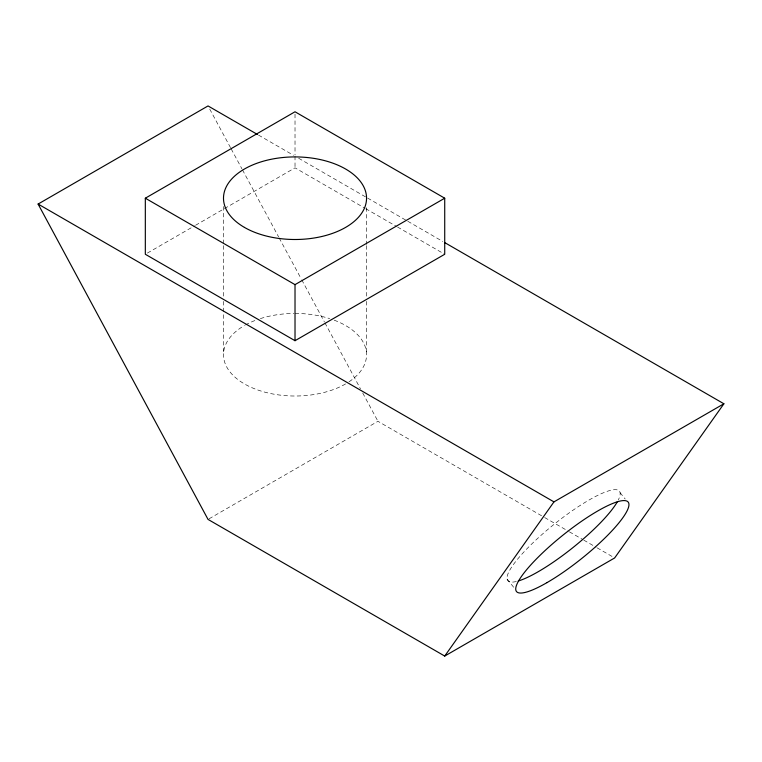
<?xml version="1.0" encoding="UTF-8"?>
<svg xmlns="http://www.w3.org/2000/svg" width="762" height="762" viewBox="0 0 762 762"><rect width="100%" height="100%" fill="white"/><g stroke="black" fill="none" stroke-linecap="round" stroke-linejoin="round"><path stroke-width="0.57" stroke-dasharray="3.81 2.86" d="M147.371 253.089L194.539 225.857M195.558 225.266L295.018 167.84L364.75 208.102M209.064 518.808L377.962 421.3L543.649 516.95M258.489 135.074L293.494 155.286M298.647 158.258L366.598 197.491M367.636 198.082L406.756 220.675M407.794 221.266L442.798 241.478M365.77 208.693L396.535 226.447M397.554 227.038L444.722 254.27M544.678 517.55L568.347 531.209M569.376 531.809L582.759 539.534M583.787 540.125L596.132 547.259M597.16 547.849L614.658 557.946M620.106 492.671L625.211 499.034M507.111 579.082L514.398 588.178M209.731 109.08L230.619 147.847M231.181 148.895L241.906 168.802M242.468 169.85L278.606 236.906M279.168 237.954L301.18 278.806M301.752 279.854L324.336 321.764M324.898 322.812L360.464 388.82M362.722 393.011L377.962 421.3M366.551 207.693L366.551 244.45M366.551 245.64L366.551 296.618M366.551 301.361L366.551 354.721M295.018 114.119L295.018 154.991M295.018 156.162L295.018 167.84M223.495 206.512L223.495 244.45M223.495 245.64L223.495 296.618M223.495 301.361L223.495 354.721M516.331 581.511A71.523 14.973 -38.7 0 1 554.584 523.923A71.523 14.973 -38.7 0 1 618.277 500.024M334.185 320.164A71.523 41.291 0 0 1 348.786 381.952M345.596 383.924A71.523 41.291 0 0 1 244.45 383.924A71.523 41.291 0 0 1 244.45 325.517M245.393 324.983A71.523 41.291 0 0 1 255.861 320.164M260.337 318.611A71.523 41.291 0 0 1 293.865 313.43M295.018 313.43A71.523 41.291 0 0 1 329.708 318.611"/><path stroke-width="1.14" d="M257.461 134.474L208.036 105.937L38.1 204.054L208.036 519.408L444.722 656.063L553.964 501.882L723.9 403.774L444.856 242.668M723.9 403.774L614.658 557.946L444.722 656.063M145.323 198.206L295.018 111.776L444.722 198.206L444.722 254.27L295.018 340.7L145.323 254.27L145.323 198.206L295.018 284.636L444.722 198.206M38.1 204.054L553.964 501.882M295.018 284.636L295.018 340.7M617.334 501.787A71.523 14.973 -38.7 0 1 572.624 547.84A71.523 14.973 -38.7 0 1 518.208 581.015M546.964 582.635A71.523 14.973 -38.7 0 0 628.85 503.587A71.523 14.973 -38.7 0 0 541.258 554.155A71.523 14.973 -38.7 0 0 546.964 582.635M244.45 227.409A71.523 41.291 0 0 0 364.112 208.893A71.523 41.291 0 0 0 276.511 158.325A71.523 41.291 0 0 0 244.45 227.409"/></g></svg>
